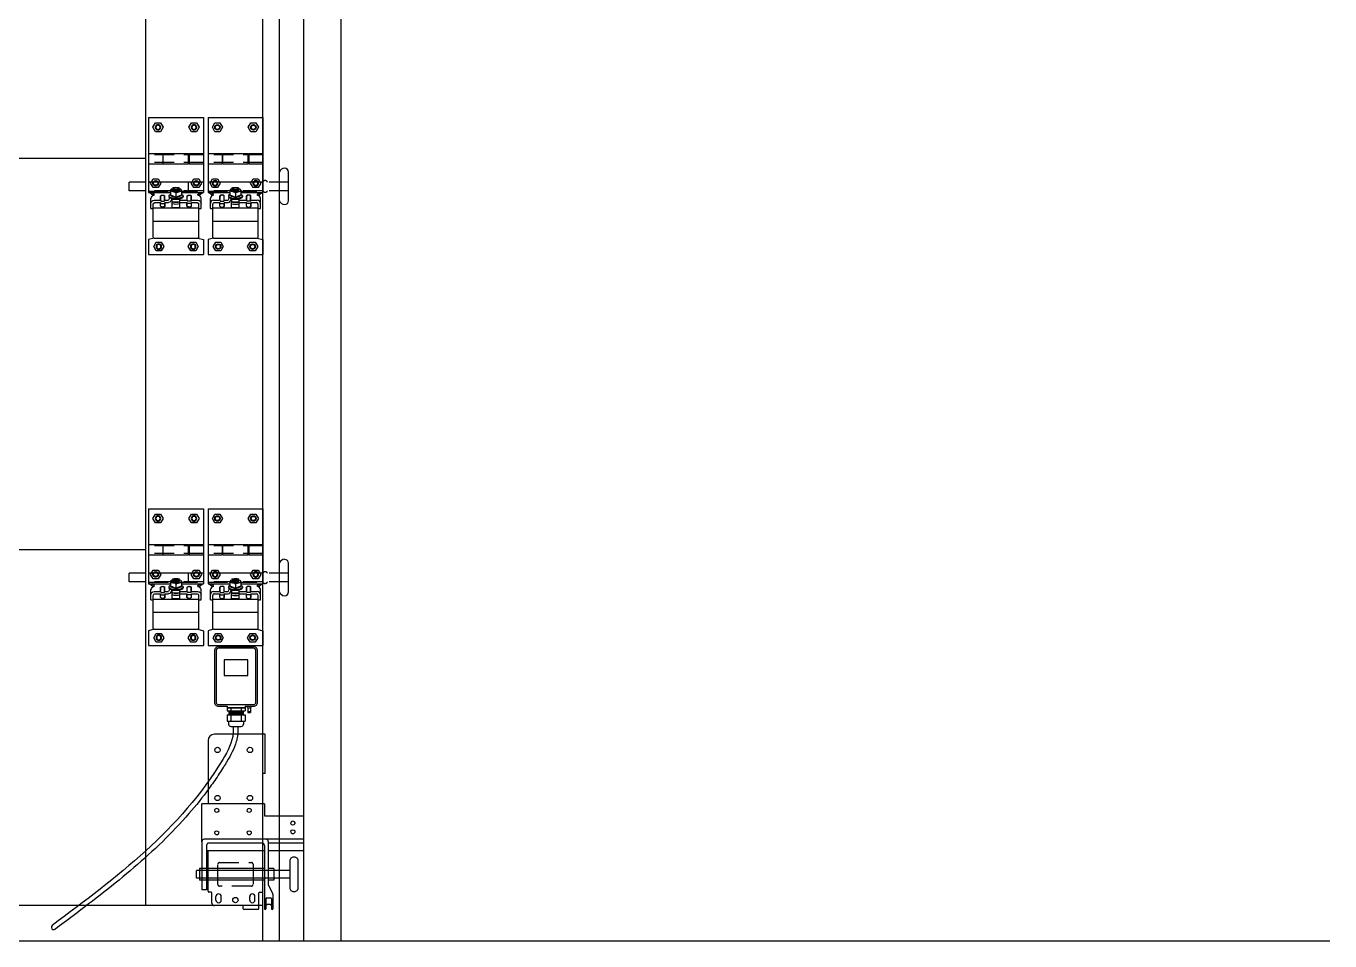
# Model space of a CAD drawing. Header units: millimetres. Extents: x 34479 to 326239, y 111570 to 168880.
# Drawn here: x 186435 to 187269, y 163433 to 164017 of the extents above; entities that cross this region are included whole.
import ezdxf

# ---------------------------------------------------------------- set-up
doc = ezdxf.new("R2010")
doc.units = ezdxf.units.MM
doc.header["$LTSCALE"] = 100
doc.header["$MEASUREMENT"] = 0
doc.linetypes.add('HIDDEN', pattern=[0.375, 0.25, -0.125])
doc.layers.get('0').update_dxf_attribs({"linetype": 'CONTINUOUS'})
for name, color, linetype in [('CON', 1, 'CONTINUOUS'), ('FIN', 8, 'CONTINUOUS'), ('OHD Frame', 2, 'CONTINUOUS')]:
    doc.layers.add(name, color=color, linetype=linetype)

# ---------------------------------------------------------------- blocks, each defined once
blk = doc.blocks.new('사이드힌지 입면')
at = {"color": 8}
for p, q in [((0, 175), (70, 175)), ((0, 175), (0, 79)), ((70, 175), (70, 79)), ((0, 129), (18, 129)), ((18, 129), (18, 116)), ((18.8, 129), (51.2, 129)), ((18.8, 116), (18.8, 129)), ((51.2, 116), (51.2, 129)), ((52, 129), (70, 129)), ((52, 129), (52, 116)), ((0, 116), (18, 116)), ((18.8, 116), (51.2, 116)), ((52, 116), (70, 116)), ((91.5, 68.7), (91.5, 105.3)), ((103, 68.7), (103, 105.2)), ((0, 93), (70, 93)), ((30.1, 83.7), (30.8, 83.7)), ((30.5, 84.3), (30.6, 84.4)), ((30.9, 83.8), (30.5, 84.1)), ((30.5, 83.4), (30.9, 83.7)), ((39.5, 83.8), (39.1, 84.1)), ((39.1, 83.4), (39.5, 83.7)), ((39.5, 83.7), (39.9, 83.7)), ((0, 79), (28, 79)), ((5.7, 75.3), (1, 79)), ((3, 58.6), (3, 71.8)), ((7, 76.6), (4, 79)), ((7, 69.2), (15.2, 69.2)), ((15.2, 69.2), (15.2, 74.7)), ((15.5, 68.5), (15.5, 74.6)), ((16, 68), (20, 68)), ((20.5, 68.5), (20.5, 74.6)), ((20.7, 69.2), (20.7, 74.7)), ((20.7, 69.2), (25.6, 69.2)), ((21, 69.2), (25.6, 69.2)), ((26.3, 70.9), (25.6, 69.2)), ((26, 74.9), (26, 73.7)), ((28, 82.1), (28, 76.2)), ((28, 76.2), (35, 73.2)), ((28.1, 72.2), (29.3, 72.2)), ((29.7, 71.5), (28.3, 68)), ((34.1, 79.2), (28.9, 80.8)), ((30, 60.1), (30, 71.2)), ((30.3, 67.3), (30.3, 70.7)), ((30.3, 70.7), (39.8, 70.7)), ((30.3, 67.3), (39.8, 67.3)), ((30.9, 82.9), (30.5, 83.2)), ((30.5, 82.5), (30.9, 82.8)), ((30.9, 82), (30.5, 82.3)), ((30.5, 81.5), (30.9, 81.9)), ((30.9, 81.1), (30.5, 81.4)), ((30.7, 80.8), (30.9, 81)), ((35, 78.1), (35, 73.2)), ((35, 73.2), (42, 76.2)), ((35.9, 79.2), (41.1, 80.8)), ((39.5, 82.9), (39.1, 83.2)), ((39.1, 82.5), (39.5, 82.8)), ((39.5, 82), (39.1, 82.3)), ((39.1, 81.5), (39.5, 81.9)), ((39.5, 81.1), (39.1, 81.4)), ((39.1, 80.6), (39.5, 81)), ((39.8, 67.3), (39.8, 70.7)), ((40, 60.1), (40, 71.2)), ((40, 69.2), (49.2, 69.2)), ((42, 82.1), (42, 76.2)), ((42, 79), (70, 79)), ((44, 74.9), (44, 73.7)), ((49.2, 69.2), (49.2, 74.7)), ((49.5, 68.5), (49.5, 74.6)), ((54, 68), (50, 68)), ((54.5, 68.5), (54.5, 74.6)), ((54.7, 69.2), (54.7, 74.7)), ((54.7, 69.2), (63, 69.2)), ((63, 76.6), (66, 79)), ((64.3, 75.3), (69, 79)), ((67, 58.6), (67, 71.8)), ((3, 58.6), (6, 58.6)), ((6, 22), (6, 64.2)), ((6, 59.5), (64, 59.5)), ((8, 66.2), (15, 66.2)), ((15, 61.5), (15, 66.2)), ((15.2, 61.6), (15.2, 65.5)), ((15.8, 65), (20.2, 65)), ((20.7, 61.6), (20.7, 65.5)), ((21, 66.2), (25.6, 66.2)), ((21, 66.2), (25.6, 66.2)), ((21, 61.5), (21, 66.2)), ((21, 65.6), (21, 65.7)), ((30, 60.1), (40, 60.1)), ((40, 66.2), (49, 66.2)), ((49, 61.5), (49, 66.2)), ((49, 65.6), (49, 65.7)), ((49.2, 61.6), (49.2, 65.5)), ((54.2, 65), (49.7, 65)), ((54.7, 61.6), (54.7, 65.5)), ((55, 66.2), (62, 66.2)), ((55, 61.5), (55, 66.2)), ((64, 22), (64, 64.2)), ((64, 58.6), (67, 58.6)), ((6, 42.5), (64, 42.5)), ((7, 21), (0, 19)), ((0, 19), (0, 0)), ((7, 21), (63, 21)), ((63, 21), (70, 19)), ((70, 19), (70, 0)), ((0, 0), (70, 0))]:
    blk.add_line(p, q, dxfattribs=at)
at = {"color": 8, "linetype": 'HIDDEN'}
for p, q in [((70, 127.5), (0, 127.5)), ((70, 117.5), (0, 117.5)), ((70, 92.5), (-25, 92.5)), ((-25, 81.5), (-25, 92.5)), ((103, 92.5), (76, 92.5)), ((70, 81.5), (-25, 81.5)), ((0, 81), (70, 81)), ((103, 81.5), (76, 81.5))]:
    blk.add_line(p, q, dxfattribs=at)
at = {"color": 8}
for points in [[(15.2, 168.1), (18.5, 162.5), (15.2, 156.9), (8.8, 156.9), (5.5, 162.5), (8.8, 168.1)], [(61.2, 168.1), (64.5, 162.5), (61.2, 156.9), (54.8, 156.9), (51.5, 162.5), (54.8, 168.1)], [(16.2, 15.6), (19.5, 10), (16.2, 4.4), (9.8, 4.4), (6.5, 10), (9.8, 15.6)], [(60.2, 15.6), (63.5, 10), (60.2, 4.4), (53.8, 4.4), (50.5, 10), (53.8, 15.6)]]:
    blk.add_lwpolyline(points, close=True, dxfattribs=at)
at = {"color": 8, "linetype": 'HIDDEN'}
for points in [[(14.4, 93), (15.5, 91), (12.2, 85.4), (5.8, 85.4), (2.5, 91), (3.6, 93)], [(66.4, 93), (67.5, 91), (64.2, 85.4), (57.8, 85.4), (54.5, 91), (55.6, 93)]]:
    blk.add_lwpolyline(points, dxfattribs=at)
at = {"color": 8}
for points in [[(3.6, 93), (5.8, 96.6), (12.2, 96.6), (14.4, 93)], [(55.6, 93), (57.8, 96.6), (64.2, 96.6), (66.4, 93)]]:
    blk.add_lwpolyline(points, dxfattribs=at)
for centre, radius in [((12, 162.5), 3.53), ((12, 162.5), 2.7), ((58, 162.5), 3.53), ((58, 162.5), 2.7), ((13, 10), 3.53), ((13, 10), 2.7), ((57, 10), 3.53), ((57, 10), 2.7)]:
    blk.add_circle(centre, radius, dxfattribs=at)
for centre, radius, start, end in [((98.2, 103.2), 7.07, 92.0158, 162.759), ((98, 105.2), 5, 0, 90), ((9, 91), 3.53, 33.9806, 146.0194), ((9, 91), 2.7, 47.0512, 132.9488), ((30.6, 84.2), 0.0908, 135, 225), ((36.1, 105.7), 22.2, 255.4144, 258.0189), ((30.8, 83.8), 0.0908, 315, 45), ((36.1, 105.7), 22.2, 265.0057, 278.8608), ((39.2, 84.2), 0.0908, 171.3665, 225), ((39.4, 83.8), 0.0908, 315, 45), ((61, 91), 3.53, 33.9806, 146.0194), ((61, 91), 2.7, 47.0512, 132.9488), ((7.9, 70.8), 4.96, 102.1217, 168.8588), ((7, 65.2), 4, 90, 180), ((6.7, 76.2), 0.5, 282.1217, 51.4669), ((18, 72.2), 3.76, 42.9905, 137.0095), ((14.4, 68.5), 1.09, 2.0148, 39.6589), ((18, 72.2), 3.51, 44.5745, 135.4255), ((16, 68.5), 0.5, 180, 270), ((20, 68.5), 0.5, 270, 0), ((21.6, 68.5), 1.09, 140.3411, 177.9852), ((25.6, 69.2), 3, 270, 338.125), ((28.1, 70.2), 2, 90, 158.125), ((28.8, 80), 0.811, 82.9492, 174.5861), ((29.3, 71.7), 0.5, 338.125, 90), ((35, 80.3), 14.1, 249.2199, 290.7801), ((30.6, 83.3), 0.0908, 135, 225), ((36.1, 104.8), 22.2, 255.4144, 278.8608), ((30.6, 82.4), 0.0908, 135, 225), ((36.1, 103.8), 22.2, 255.4144, 278.8608), ((30.6, 81.5), 0.0908, 135, 225), ((36.1, 102.9), 22.2, 255.4144, 278.8608), ((30.8, 82.8), 0.0908, 315, 45), ((30.8, 81.9), 0.0908, 315, 45), ((30.8, 81), 0.0908, 315, 45), ((33.7, 78), 1.34, 7.0056, 69.4682), ((36.3, 78), 1.34, 110.5318, 172.9944), ((39.2, 83.3), 0.0908, 135, 225), ((39.2, 82.4), 0.0908, 135, 225), ((39.2, 81.5), 0.0908, 135, 225), ((39.4, 82.8), 0.0908, 315, 45), ((39.4, 81.9), 0.0908, 315, 45), ((39.4, 81), 0.0908, 315, 45), ((41.2, 80), 0.811, 5.4139, 97.0508), ((52, 72.2), 3.76, 42.9905, 137.0095), ((48.4, 68.5), 1.09, 2.0148, 39.6589), ((52, 72.2), 3.51, 44.5745, 135.4255), ((50, 68.5), 0.5, 180, 270), ((54, 68.5), 0.5, 270, 360), ((55.6, 68.5), 1.09, 140.3411, 177.9852), ((63.3, 76.2), 0.5, 128.5331, 257.8783), ((63, 65.2), 4, 0, 90), ((62.1, 70.8), 4.96, 11.1412, 77.8783), ((98.2, 70.8), 7.07, 197.241, 267.9842), ((98, 68.7), 5, 270, 0), ((8, 64.2), 2, 90, 180), ((14.2, 65.5), 1.09, 2.0148, 39.6589), ((18, 63.8), 3.76, 217.0639, 322.9361), ((15.8, 65.5), 0.5, 180, 270), ((18, 63.8), 3.51, 218.4112, 321.5888), ((20.2, 65.5), 0.5, 270, 0), ((21.8, 65.5), 1.09, 140.3411, 177.9852), ((35, 78), 14.1, 249.2199, 290.7801), ((48.2, 65.5), 1.09, 2.0148, 39.6589), ((52, 63.8), 3.76, 217.0639, 322.9361), ((49.7, 65.5), 0.5, 180, 270), ((52, 63.8), 3.51, 218.4112, 321.5888), ((54.2, 65.5), 0.5, 270, 0), ((55.8, 65.5), 1.09, 140.3411, 177.9852), ((62, 64.2), 2, 0, 90), ((7, 22), 1, 180, 270), ((63, 22), 1, 270, 0)]:
    blk.add_arc(centre, radius, start, end, dxfattribs=at)
at = {"color": 8, "linetype": 'HIDDEN'}
for centre, radius, start, end in [((9, 91), 3.53, 146.0194, 33.9806), ((9, 91), 2.7, 132.9488, 47.0512), ((61, 91), 3.53, 146.0194, 33.9806), ((61, 91), 2.7, 132.9488, 47.0512), ((73, 91.2), 3.25, 22.4962, 157.5038), ((73, 82.7), 3.25, 202.4962, 337.5038)]:
    blk.add_arc(centre, radius, start, end, dxfattribs=at)
at = {"color": 8}
for centre, major_axis, ratio, start_param, end_param in [((35, 82.1), (-7, 0), 0.311178, 5.481577, 10.226387), ((35, 74.9), (-9, 0), 0.331338, 5.603511, 10.104452), ((35, 73.7), (-9, 0), 0.331338, 0, 0.583751), ((35, 73.7), (-9, 0), 0.331338, 0.935022, 3.141593), ((35, 81.1), (-4.5, 0), 0.246975, 0.264484, 3.078253)]:
    blk.add_ellipse(centre, major_axis=major_axis, ratio=ratio, start_param=start_param, end_param=end_param, dxfattribs=at)
blk.add_ellipse((35, 84.7), major_axis=(-4.5, 0), ratio=0.246975, dxfattribs=at)
at = {"color": 8, "extrusion": (0, 0, -1)}
blk.add_ellipse((35, 76.2), major_axis=(7, 0), ratio=0.426006, start_param=6.283185, end_param=9.424778, dxfattribs=at)
blk = doc.blocks.new('더블힌지입면')
at = {"color": 8}
for p, q in [((0, 175), (-70, 175)), ((-70, 175), (-70, 79)), ((0, 175), (0, 79)), ((-52, 129), (-70, 129)), ((-52, 129), (-52, 116)), ((-18.8, 129), (-51.2, 129)), ((-51.2, 116), (-51.2, 129)), ((-18.8, 116), (-18.8, 129)), ((0, 129), (-18, 129)), ((-18, 129), (-18, 116)), ((-52, 116), (-70, 116)), ((-18.8, 116), (-51.2, 116)), ((0, 116), (-18, 116)), ((0, 93), (-70, 93)), ((-39.5, 83.7), (-39.9, 83.7)), ((-39.5, 83.8), (-39.1, 84.1)), ((-39.1, 83.4), (-39.5, 83.7)), ((-30.9, 83.8), (-30.5, 84.1)), ((-30.5, 83.4), (-30.9, 83.7)), ((-30.1, 83.7), (-30.8, 83.7)), ((-30.5, 84.3), (-30.6, 84.4)), ((-42, 79), (-70, 79)), ((-64.3, 75.3), (-69, 79)), ((-67, 58.6), (-67, 71.8)), ((-63, 76.6), (-66, 79)), ((-54.8, 69.2), (-63, 69.2)), ((-54.8, 69.2), (-54.8, 74.7)), ((-54.5, 68.5), (-54.5, 74.6)), ((-54, 68), (-50, 68)), ((-49.5, 68.5), (-49.5, 74.6)), ((-49.2, 69.2), (-49.2, 74.7)), ((-40, 69.2), (-49.2, 69.2)), ((-44, 74.9), (-44, 73.7)), ((-42, 82.1), (-42, 76.2)), ((-35, 73.2), (-42, 76.2)), ((-35.9, 79.2), (-41.1, 80.8)), ((-40, 60.1), (-40, 71.2)), ((-39.8, 67.3), (-39.8, 70.7)), ((-30.2, 70.7), (-39.8, 70.7)), ((-30.2, 67.3), (-39.8, 67.3)), ((-39.5, 82.9), (-39.1, 83.2)), ((-39.1, 82.5), (-39.5, 82.8)), ((-39.5, 82), (-39.1, 82.3)), ((-39.1, 81.5), (-39.5, 81.9)), ((-39.5, 81.1), (-39.1, 81.4)), ((-39.1, 80.6), (-39.5, 81)), ((-35, 78.1), (-35, 73.2)), ((-28, 76.2), (-35, 73.2)), ((-34.1, 79.2), (-28.9, 80.8)), ((-30.9, 82.9), (-30.5, 83.2)), ((-30.5, 82.5), (-30.9, 82.8)), ((-30.9, 82), (-30.5, 82.3)), ((-30.5, 81.5), (-30.9, 81.9)), ((-30.9, 81.1), (-30.5, 81.4)), ((-30.7, 80.8), (-30.9, 81)), ((-30.2, 67.3), (-30.2, 70.7)), ((-30, 60.1), (-30, 71.2)), ((-29.7, 71.5), (-28.3, 68)), ((-28.1, 72.2), (-29.3, 72.2)), ((-28, 82.1), (-28, 76.2)), ((0, 79), (-28, 79)), ((-26.3, 70.9), (-25.6, 69.2)), ((-26, 74.9), (-26, 73.7)), ((-21, 69.2), (-25.6, 69.2)), ((-20.8, 69.2), (-25.6, 69.2)), ((-20.8, 69.2), (-20.8, 74.7)), ((-20.5, 68.5), (-20.5, 74.6)), ((-16, 68), (-20, 68)), ((-15.5, 68.5), (-15.5, 74.6)), ((-15.2, 69.2), (-15.2, 74.7)), ((-7, 69.2), (-15.2, 69.2)), ((-7, 76.6), (-4, 79)), ((-5.7, 75.3), (-1, 79)), ((-3, 58.6), (-3, 71.8)), ((-64, 58.6), (-67, 58.6)), ((-64, 22), (-64, 64.2)), ((-6, 59.5), (-64, 59.5)), ((-55, 66.2), (-62, 66.2)), ((-55, 61.5), (-55, 66.2)), ((-54.8, 61.6), (-54.8, 65.5)), ((-54.2, 65), (-49.8, 65)), ((-49.2, 61.6), (-49.2, 65.5)), ((-40, 66.2), (-49, 66.2)), ((-49, 61.5), (-49, 66.2)), ((-49, 65.6), (-49, 65.7)), ((-30, 60.1), (-40, 60.1)), ((-21, 66.2), (-25.6, 66.2)), ((-21, 66.2), (-25.6, 66.2)), ((-21, 61.5), (-21, 66.2)), ((-21, 65.6), (-21, 65.7)), ((-20.8, 61.6), (-20.8, 65.5)), ((-15.8, 65), (-20.2, 65)), ((-15.2, 61.6), (-15.2, 65.5)), ((-8, 66.2), (-15, 66.2)), ((-15, 61.5), (-15, 66.2)), ((-6, 22), (-6, 64.2)), ((-3, 58.6), (-6, 58.6)), ((-6, 42.5), (-64, 42.5)), ((-63, 21), (-70, 19)), ((-70, 19), (-70, 0)), ((-7, 21), (-63, 21)), ((-7, 21), (0, 19)), ((0, 19), (0, 0)), ((0, 0), (-70, 0))]:
    blk.add_line(p, q, dxfattribs=at)
at = {"color": 8, "linetype": 'HIDDEN'}
for p, q in [((-70, 127.5), (0, 127.5)), ((-70, 117.5), (0, 117.5)), ((-70, 92.5), (25, 92.5)), ((25, 81.5), (25, 92.5)), ((-70, 81.5), (25, 81.5)), ((0, 81), (-70, 81))]:
    blk.add_line(p, q, dxfattribs=at)
at = {"color": 8}
for points in [[(-61.2, 168.1), (-64.5, 162.5), (-61.2, 156.9), (-54.8, 156.9), (-51.5, 162.5), (-54.8, 168.1)], [(-15.2, 168.1), (-18.5, 162.5), (-15.2, 156.9), (-8.8, 156.9), (-5.5, 162.5), (-8.8, 168.1)], [(-60.2, 15.6), (-63.5, 10), (-60.2, 4.4), (-53.8, 4.4), (-50.5, 10), (-53.8, 15.6)], [(-16.2, 15.6), (-19.5, 10), (-16.2, 4.4), (-9.8, 4.4), (-6.5, 10), (-9.8, 15.6)]]:
    blk.add_lwpolyline(points, close=True, dxfattribs=at)
at = {"color": 8, "linetype": 'HIDDEN'}
for points in [[(-66.4, 93), (-67.5, 91), (-64.2, 85.4), (-57.8, 85.4), (-54.5, 91), (-55.6, 93)], [(-14.4, 93), (-15.5, 91), (-12.2, 85.4), (-5.8, 85.4), (-2.5, 91), (-3.6, 93)]]:
    blk.add_lwpolyline(points, dxfattribs=at)
at = {"color": 8}
for points in [[(-55.6, 93), (-57.8, 96.6), (-64.2, 96.6), (-66.4, 93)], [(-3.6, 93), (-5.8, 96.6), (-12.2, 96.6), (-14.4, 93)]]:
    blk.add_lwpolyline(points, dxfattribs=at)
for centre, radius in [((-58, 162.5), 3.53), ((-58, 162.5), 2.7), ((-12, 162.5), 3.53), ((-12, 162.5), 2.7), ((-57, 10), 3.53), ((-57, 10), 2.7), ((-13, 10), 3.53), ((-13, 10), 2.7)]:
    blk.add_circle(centre, radius, dxfattribs=at)
at = {"color": 8, "linetype": 'HIDDEN'}
for centre, radius, start, end in [((-61, 91), 3.53, 146.0194, 33.9806), ((-61, 91), 2.7, 132.9488, 47.0512), ((-9, 91), 3.53, 146.0194, 33.9806), ((-9, 91), 2.7, 132.9488, 47.0512)]:
    blk.add_arc(centre, radius, start, end, dxfattribs=at)
at = {"color": 8}
for centre, radius, start, end in [((-61, 91), 3.53, 33.9806, 146.0194), ((-61, 91), 2.7, 47.0512, 132.9488), ((-39.4, 83.8), 0.0908, 135, 225), ((-36.1, 105.7), 22.2, 261.1392, 274.9943), ((-39.2, 84.2), 0.0908, 315, 8.6335), ((-36.1, 105.7), 22.2, 281.9811, 284.5856), ((-30.8, 83.8), 0.0908, 135, 225), ((-30.6, 84.2), 0.0908, 315, 45), ((-9, 91), 3.53, 33.9806, 146.0194), ((-9, 91), 2.7, 47.0512, 132.9488), ((-62.1, 70.8), 4.96, 102.1217, 168.8588), ((-63, 65.2), 4, 90, 180), ((-63.3, 76.2), 0.5, 282.1217, 51.4669), ((-55.6, 68.5), 1.09, 2.0148, 39.6589), ((-52, 72.2), 3.76, 42.9905, 137.0095), ((-52, 72.2), 3.51, 44.5745, 135.4255), ((-54, 68.5), 0.5, 180, 270), ((-50, 68.5), 0.5, 270, 0), ((-48.4, 68.5), 1.09, 140.3411, 177.9852), ((-41.2, 80), 0.811, 82.9492, 174.5861), ((-35, 80.3), 14.1, 249.2199, 290.7801), ((-36.1, 104.8), 22.2, 261.1392, 284.5856), ((-39.4, 82.8), 0.0908, 135, 225), ((-36.1, 103.8), 22.2, 261.1392, 284.5856), ((-39.4, 81.9), 0.0908, 135, 225), ((-36.1, 102.9), 22.2, 261.1392, 284.5856), ((-39.4, 81), 0.0908, 135, 225), ((-39.2, 83.3), 0.0908, 315, 45), ((-39.2, 82.4), 0.0908, 315, 45), ((-39.2, 81.5), 0.0908, 315, 45), ((-36.3, 78), 1.34, 7.0056, 69.4682), ((-33.7, 78), 1.34, 110.5318, 172.9944), ((-30.8, 82.8), 0.0908, 135, 225), ((-30.8, 81.9), 0.0908, 135, 225), ((-30.8, 81), 0.0908, 135, 225), ((-30.6, 83.3), 0.0908, 315, 45), ((-30.6, 82.4), 0.0908, 315, 45), ((-30.6, 81.5), 0.0908, 315, 45), ((-29.3, 71.7), 0.5, 90, 201.875), ((-28.8, 80), 0.811, 5.4139, 97.0508), ((-25.6, 69.2), 3, 201.875, 270), ((-28.1, 70.2), 2, 21.875, 90), ((-21.6, 68.5), 1.09, 2.0148, 39.6589), ((-18, 72.2), 3.76, 42.9905, 137.0095), ((-18, 72.2), 3.51, 44.5745, 135.4255), ((-20, 68.5), 0.5, 180, 270), ((-16, 68.5), 0.5, 270, 0), ((-14.4, 68.5), 1.09, 140.3411, 177.9852), ((-6.7, 76.2), 0.5, 128.5331, 257.8783), ((-7, 65.2), 4, 0, 90), ((-7.9, 70.8), 4.96, 11.1412, 77.8783), ((-62, 64.2), 2, 90, 180), ((-55.8, 65.5), 1.09, 2.0148, 39.6589), ((-52, 63.8), 3.76, 217.0639, 322.9361), ((-54.2, 65.5), 0.5, 180, 270), ((-52, 63.8), 3.51, 218.4112, 321.5888), ((-49.8, 65.5), 0.5, 270, 0), ((-48.2, 65.5), 1.09, 140.3411, 177.9852), ((-35, 78), 14.1, 249.2199, 290.7801), ((-21.8, 65.5), 1.09, 2.0148, 39.6589), ((-18, 63.8), 3.76, 217.0639, 322.9361), ((-20.2, 65.5), 0.5, 180, 270), ((-18, 63.8), 3.51, 218.4112, 321.5888), ((-15.8, 65.5), 0.5, 270, 0), ((-14.2, 65.5), 1.09, 140.3411, 177.9852), ((-8, 64.2), 2, 0, 90), ((-63, 22), 1, 180, 270), ((-7, 22), 1, 270, 0)]:
    blk.add_arc(centre, radius, start, end, dxfattribs=at)
at = {"color": 8, "extrusion": (0, 0, -1)}
for centre, major_axis, ratio, start_param, end_param in [((-35, 82.1), (7, 0), 0.311178, -0.801609, 3.943201), ((-35, 84.7), (-4.5, 0), 0.246975, 3.141593, 9.424778), ((-35, 74.9), (9, 0), 0.331338, -0.679674, 3.821266), ((-35, 73.7), (-9, 0), 0.331338, 4.076615, 6.283185), ((-35, 81.1), (-4.5, 0), 0.246975, 3.406077, 6.219845), ((-35, 73.7), (9, 0), 0.331338, 0, 0.583751)]:
    blk.add_ellipse(centre, major_axis=major_axis, ratio=ratio, start_param=start_param, end_param=end_param, dxfattribs=at)
at = {"color": 8}
blk.add_ellipse((-35, 76.2), major_axis=(-7, 0), ratio=0.426006, start_param=0, end_param=3.141593, dxfattribs=at)
at = {"xscale": -1}
blk.add_blockref('사이드힌지 입면', (-76, 0), dxfattribs=at)
blk = doc.blocks.new('도어추락방지장치 입면')
at = {"color": 8, "linetype": 'Continuous'}
for p, q in [((117581.1, 7606.5, 0), (117516.1, 7606.5, 0)), ((117581.1, 7556.5, 0), (117581.1, 7606.5, 0)), ((117508.1, 7598.5, 0), (117508.1, 7517.5, 0)), ((117578.1, 7517.5, 0), (117578.1, 7556.5, 0)), ((117581.1, 7556.5, 0), (117578.1, 7556.5, 0)), ((117580.1, 7517.5, 0), (117500.1, 7517.5, 0)), ((117500.1, 7469.5, 0), (117500.1, 7517.5, 0)), ((117580.1, 7517.5, 0), (117580.1, 7502.5, 0)), ((117580.1, 7502.5, 0), (117630.1, 7502.5, 0)), ((117580.1, 7502.5, 0), (117630.1, 7502.5, 0)), ((117630.1, 7502.5, 0), (117630.1, 7457.5, 0)), ((117630.1, 7502.5, 0), (117630.1, 7502.5, 0)), ((117580.1, 7457.5, 0), (117506.1, 7457.5, 0)), ((117508.1, 7405.8, 0), (117508.1, 7457.5, 0)), ((117578.1, 7405.8, 0), (117578.1, 7457.5, 0)), ((117630.1, 7457.5, 0), (117585.1, 7457.5, 0)), ((117497.1, 7435, 0), (117497.1, 7420, 0)), ((117580.1, 7435, 0), (117497.1, 7435, 0)), ((117592.1, 7435, 0), (117585.1, 7435, 0)), ((117592.1, 7435, 0), (117592.1, 7420, 0)), ((117580.1, 7420, 0), (117497.1, 7420, 0)), ((117592.1, 7420, 0), (117585.1, 7420, 0)), ((117512.1, 7404.8, 0), (117509.1, 7404.8, 0)), ((117513.1, 7390.5, 0), (117513.1, 7403.8, 0)), ((117518.1, 7394.6, 0), (117518.1, 7399.2, 0)), ((117524.9, 7394.6, 0), (117524.9, 7399.2, 0)), ((117561.3, 7394.6, 0), (117561.3, 7399.2, 0)), ((117568.1, 7394.6, 0), (117568.1, 7399.2, 0)), ((117573.1, 7383.5, 0), (117573.1, 7403.8, 0)), ((117574.1, 7404.8, 0), (117577.1, 7404.8, 0)), ((117553.1, 7387.5, 0), (117516.1, 7387.5, 0)), ((117553.1, 7383.5, 0), (117553.1, 7387.5, 0)), ((117572.1, 7382.5, 0), (117554.1, 7382.5, 0))]:
    blk.add_line(p, q, dxfattribs=at)
for p, q in [((117630.1, 7472.5, 0), (117503.1, 7472.5, 0)), ((117500.1, 7469.5, 0), (117500.1, 7407.6, 0)), ((117506.1, 7464.5, 0), (117506.1, 7407.6, 0)), ((117577.1, 7467.5, 0), (117509.1, 7467.5, 0)), ((117580.1, 7464.5, 0), (117580.1, 7383.5, 0)), ((117585.1, 7469.5, 0), (117585.1, 7414.8, 0)), ((117630.1, 7467.5, 0), (117585.1, 7467.5, 0)), ((117506.1, 7407.6, 0), (117500.1, 7407.6, 0)), ((117591, 7402.7, 0), (117585.2, 7414.3, 0)), ((117582.1, 7396.5, 0), (117582.1, 7383.5, 0)), ((117583.1, 7397.5, 0), (117588.1, 7397.5, 0)), ((117589.1, 7396.5, 0), (117589.1, 7383.5, 0)), ((117591.1, 7402.2, 0), (117591.1, 7383.5, 0))]:
    blk.add_line(p, q)
at = {"color": 4}
for p, q in [((117592.1, 7432.5, 0), (117493.1, 7432.5, 0)), ((117493.1, 7422.5, 0), (117493.1, 7432.5, 0)), ((117592.1, 7422.5, 0), (117493.1, 7422.5, 0)), ((117613.1, 7432.5, 0), (117593.4, 7432.5, 0)), ((117613.1, 7422.5, 0), (117593.4, 7422.5, 0))]:
    blk.add_line(p, q, dxfattribs=at)
at = {"color": 8, "linetype": 'HIDDEN', "elevation": 0}
blk.add_lwpolyline([(117563.6, 7412.5), (117522.6, 7412.5, -0.414214), (117520.6, 7414.5), (117520.6, 7440.5, -0.414214), (117522.6, 7442.5), (117563.6, 7442.5, -0.414214), (117565.6, 7440.5), (117565.6, 7414.5, -0.414214)], format="xyb", close=True, dxfattribs=at)
at = {"color": 4, "elevation": 0}
blk.add_lwpolyline([(117618.1, 7405), (117618.1, 7405, -0.414214), (117613.1, 7410), (117613.1, 7445, -0.414214), (117618.1, 7450), (117618.1, 7450, -0.414214), (117623.1, 7445), (117623.1, 7410, -0.414214)], format="xyb", close=True, dxfattribs=at)
at = {"color": 8, "linetype": 'Continuous'}
for centre in [(117520.1, 7586.5, 0), (117561.7, 7586.5, 0), (117520.1, 7525.1, 0), (117561.7, 7525.1, 0), (117543.1, 7394.6, 0)]:
    blk.add_circle(centre, 3.4, dxfattribs=at)
for centre, radius, start, end in [((117516.1, 7598.5, 0), 8, 90, 180), ((117519.1, 7508.7, 0), 3, 0, 180), ((117519.1, 7510.9, 0), 3.76, 217.1345, 322.8655), ((117560.7, 7508.7, 0), 3, 0, 180), ((117560.7, 7510.9, 0), 3.76, 217.1345, 322.8655), ((117616.6, 7492.4, 0), 3, 0, 180), ((117616.6, 7494.7, 0), 3.76, 217.1345, 322.8655), ((117519.1, 7479, 0), 3.76, 37.1345, 142.8655), ((117519.1, 7481.3, 0), 3, 180, 0), ((117560.7, 7479, 0), 3.76, 37.1345, 142.8655), ((117560.7, 7481.3, 0), 3, 180, 0), ((117616.6, 7480.3, 0), 3.76, 37.1345, 142.8655), ((117616.6, 7482.6, 0), 3, 180, 0), ((117509.1, 7405.8, 0), 1, 180, 270), ((117577.1, 7405.8, 0), 1, 270, 0), ((117512.1, 7403.8, 0), 1, 0, 90), ((117516.1, 7390.5, 0), 3, 180, 270), ((117521.5, 7399.2, 0), 3.4, 0, 180), ((117521.5, 7394.6, 0), 3.4, 180, 0), ((117564.7, 7399.2, 0), 3.4, 0, 180), ((117564.7, 7394.6, 0), 3.4, 180, 0), ((117574.1, 7403.8, 0), 1, 90, 180), ((117554.1, 7383.5, 0), 1, 180, 270), ((117572.1, 7383.5, 0), 1, 270, 0)]:
    blk.add_arc(centre, radius, start, end, dxfattribs=at)
for centre, radius, start, end in [((117503.1, 7469.5, 0), 3, 90, 180), ((117582.1, 7469.5, 0), 3, 0, 90), ((117509.1, 7464.5, 0), 3, 90, 180), ((117577.1, 7464.5, 0), 3, 0, 90), ((117586.1, 7414.8, 0), 1, 180, 206.4923), ((117583.1, 7396.5, 0), 1, 90, 180), ((117585.6, 7383.8, 0), 5.3, 48.6239, 131.3761), ((117588.1, 7396.5, 0), 1, 0, 90), ((117590.1, 7402.2, 0), 1, 0, 26.4923), ((117581.1, 7383.5, 0), 1, 180, 270), ((117581.1, 7383.5, 0), 1, 270, 0), ((117590.1, 7383.5, 0), 1, 180, 270), ((117590.1, 7383.5, 0), 1, 270, 0)]:
    blk.add_arc(centre, radius, start, end)
at = {"color": 4}
for centre, start, end in [((117592.7, 7432.5, 0), 0, 180), ((117592.7, 7422.5, 0), 180, 0)]:
    blk.add_arc(centre, 0.64, start, end, dxfattribs=at)
blk = doc.blocks.new('공기압축식 하부안전장치 입면')
at = {"color": 4, "linetype": 'Continuous'}
for p, q in [((9269.6, 54950.7, 0), (9269.6, 54944.7, 0)), ((9292.6, 54948.7, 0), (9269.6, 54948.7, 0)), ((9269.6, 54948.7, 0), (9292.6, 54948.7, 0)), ((9269.6, 54944.7, 0), (9292.6, 54944.7, 0)), ((9269.6, 54939.7, 0), (9292.6, 54939.7, 0)), ((9269.6, 54939.7, 0), (9269.6, 54931.7, 0)), ((9272.1, 54944.7, 0), (9272.1, 54939.7, 0)), ((9272.1, 54943.6, 0), (9290.1, 54944.4, 0)), ((9272.1, 54942.6, 0), (9290.1, 54943.4, 0)), ((9272.1, 54941.6, 0), (9290.1, 54942.4, 0)), ((9272.1, 54940.6, 0), (9290.1, 54941.4, 0)), ((9274.6, 54948.7, 0), (9274.6, 54944.7, 0)), ((9274.6, 54939.7, 0), (9290.1, 54940.4, 0)), ((9274.6, 54939.7, 0), (9274.6, 54931.7, 0)), ((9287.6, 54948.7, 0), (9287.6, 54944.7, 0)), ((9287.6, 54939.7, 0), (9287.6, 54931.7, 0)), ((9290.1, 54944.7, 0), (9290.1, 54939.7, 0)), ((9292.6, 54950.7, 0), (9292.6, 54944.7, 0)), ((9292.6, 54939.7, 0), (9292.6, 54931.7, 0)), ((9294.9, 54950.7, 0), (9294.9, 54950.2, 0)), ((9295.9, 54949.2, 0), (9295.9, 54949.2, 0)), ((9296.4, 54948.7, 0), (9296.4, 54942.8, 0)), ((9296.4, 54948.7, 0), (9299.4, 54948.7, 0)), ((9296.4, 54943.8, 0), (9299.4, 54943.8, 0)), ((9296.4, 54942.8, 0), (9299.4, 54942.8, 0)), ((9299.4, 54948.7, 0), (9299.4, 54942.8, 0)), ((9299.9, 54949.2, 0), (9299.9, 54949.2, 0)), ((9300.9, 54950.7, 0), (9300.9, 54950.2, 0)), ((9269.6, 54931.7, 0), (9292.6, 54931.7, 0)), ((9271.6, 54931.7, 0), (9271.6, 54927.7, 0)), ((9274.6, 54924.7, 0), (9287.6, 54924.7, 0)), ((9290.6, 54931.7, 0), (9290.6, 54927.7, 0))]:
    blk.add_line(p, q, dxfattribs=at)
at = {"color": 4, "linetype": 'Continuous', "elevation": 0}
blk.add_lwpolyline([(9303.6, 54950.7, 0.414214), (9308.6, 54955.7), (9308.6, 55021.7, 0.414214), (9303.6, 55026.7), (9258.6, 55026.7, 0.414214), (9253.6, 55021.7), (9253.6, 54955.7, 0.414214), (9258.6, 54950.7), (9269.6, 54950.7)], format="xyb", dxfattribs=at)
blk.add_lwpolyline([(9303.6, 54952.7, 0.414214), (9306.6, 54955.7), (9306.6, 55021.7, 0.414214), (9303.6, 55024.7), (9258.6, 55024.7, 0.414214), (9255.6, 55021.7), (9255.6, 54955.7, 0.414214), (9258.6, 54952.7)], format="xyb", close=True, dxfattribs=at)
blk.add_lwpolyline([(9266.1, 55009.8), (9266.1, 54989.8), (9296.1, 54989.8), (9296.1, 55009.8)], close=True, dxfattribs=at)
blk.add_lwpolyline([(9292.6, 54950.7), (9303.6, 54950.7)], dxfattribs=at)
at = {"color": 4, "linetype": 'Continuous'}
for centre, radius, start, end in [((9295.4, 54950.2, 0), 0.5, 180, 270), ((9295.4, 54949.2, 0), 0.5, 0, 90), ((9296.4, 54949.2, 0), 0.5, 180, 270), ((9299.4, 54949.2, 0), 0.5, 270, 0), ((9300.4, 54949.2, 0), 0.5, 90, 180), ((9300.4, 54950.2, 0), 0.5, 270, 0), ((9274.6, 54927.7, 0), 3, 180, 270), ((9287.6, 54927.7, 0), 3, 270, 0)]:
    blk.add_arc(centre, radius, start, end, dxfattribs=at)
at = {"ltscale": 2}
blk.add_arc((9047.9, 54668, 0), 3, 126.7317, 306.7388, dxfattribs=at)
blk.add_spline([(9277.4, 54924.7, 0), (9277.4, 54916.6, 0), (9264, 54882.5, 0), (9046.1, 54670.4, 0)], degree=3, dxfattribs=at)
blk.add_open_spline([(9283.4, 54924.9, 0), (9283.4, 54924.3, 0), (9283.4, 54923.8, 0), (9283.5, 54922.1, 0), (9283.5, 54921, 0), (9283.5, 54918.6, 0), (9283.4, 54917.4, 0), (9283.3, 54914.9, 0), (9283.2, 54913.7, 0), (9282.6, 54910.1, 0), (9282.1, 54907.7, 0), (9280.2, 54900.8, 0), (9278.3, 54896.4, 0), (9274.2, 54887.9, 0), (9271.8, 54883.9, 0), (9268.6, 54878.5, 0), (9267.7, 54877, 0), (9265.9, 54874, 0), (9264.9, 54872.5, 0), (9262.1, 54868.1, 0), (9260.2, 54865.2, 0), (9254.5, 54856.5, 0), (9250.5, 54850.9, 0), (9238.3, 54834.3, 0), (9229.8, 54823.6, 0), (9199.2, 54788.4, 0), (9175.3, 54765.7, 0), (9125.4, 54722.9, 0), (9099.2, 54702.7, 0), (9065.1, 54677.1, 0), (9057.4, 54671.3, 0), (9049.7, 54665.6, 0)], degree=3, knots=[0, 0, 0, 0, 1.617377, 1.617377, 4.852131, 4.852131, 8.124018, 8.124018, 11.395904, 11.395904, 17.939677, 17.939677, 31.01309, 31.01309, 44.086503, 44.086503, 49.106821, 49.106821, 54.127139, 54.127139, 64.167775, 64.167775, 84.249046, 84.249046, 124.41159, 124.41159, 222.274735, 222.274735, 320.137879, 320.137879, 348.844761, 348.844761, 348.844761, 348.844761], dxfattribs=at)

msp = doc.modelspace()

# ---------------------------------------------------------------- linework, layer by layer
at = {"color": 3}
for p, q in [((186597.45, 163432.59, 0), (186597.45, 167289.71, 0)), ((186612.85, 163432.59, 0), (186612.85, 167289.71, 0)), ((186586.7, 163432.59, 0), (186586.7, 165982.59, 0)), ((186511.69, 163932.59, 0), (182086.72, 163932.59, 0)), ((186511.69, 163682.59, 0), (182086.72, 163682.59, 0))]:
    msp.add_line(p, q, dxfattribs=at)
at = {"color": 8, "linetype": 'Continuous'}
msp.add_line((186511.69, 165982.59, 0), (186511.69, 163455.11, 0), dxfattribs=at)
msp.add_line((186586.7, 163455.11, 0), (182011.7, 163455.11, 0))
at = {"layer": 'CON'}
msp.add_line((181510.24, 163432.59, 0), (187269.22, 163432.59, 0), dxfattribs=at)
at = {"layer": 'OHD Frame', "color": 1}
msp.add_line((186636.7, 167457.59, 0), (186636.7, 163432.59, 0), dxfattribs=at)

# ---------------------------------------------------------------- block references
at = {"xscale": 0.5, "yscale": 0.5, "zscale": 0.5}
for name, p in [('공기압축식 하부안전장치 입면', (181929.04, 136107.26, 0)), ('도어추락방지장치 입면', (127797.66, 159761.37, 0))]:
    msp.add_blockref(name, p, dxfattribs=at)
at = {"layer": 'FIN', "color": 0, "xscale": -0.5, "yscale": 0.5, "zscale": 0.5}
for p in [(186513.69, 163871.34, 0), (186513.69, 163621.34, 0)]:
    msp.add_blockref('더블힌지입면', p, dxfattribs=at)

doc.saveas('drawing.dxf')
